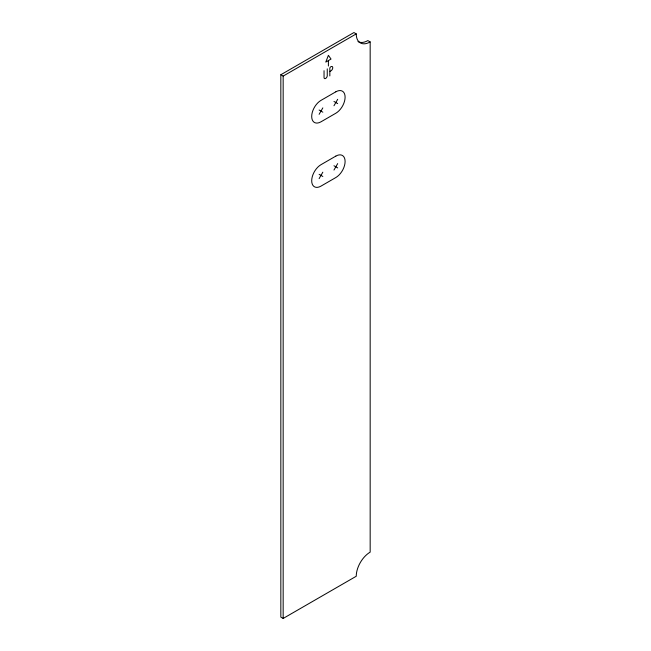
<?xml version="1.0" encoding="UTF-8"?>
<svg xmlns="http://www.w3.org/2000/svg" width="651" height="651" viewBox="0 0 651 651"><rect width="100%" height="100%" fill="white"/><g stroke="black" fill="none" stroke-linecap="round" stroke-linejoin="round"><path stroke-width="0.98" d="M319.12 114.316L322.831 107.887M333.971 105.747L337.682 99.31M319.12 178.618L322.831 172.189M333.971 170.041L337.682 163.613M280.833 74.743L353.924 32.55L356.243 33.893A19.685 11.368 -60 0 0 370.167 41.924L370.167 552.146A19.685 11.368 -60 0 0 356.243 576.257L283.161 618.45L280.833 617.107L280.833 74.743L283.161 76.086L356.243 33.893M328.218 60.689L325.769 62.097L328.397 55.319L331.025 59.062L328.397 60.576L328.397 66.036M330.016 71.382L330.968 70.829A2.531 1.465 -60 0 0 332.759 67.728A2.531 1.465 -60 0 0 330.968 66.695L330.7 66.858A1.229 0.708 -60 0 0 329.829 68.363L329.829 75.931M370.167 41.924L367.839 40.59A19.685 11.368 -60 0 1 358.001 41.566M333.971 101.458L337.682 103.599M319.12 110.027L322.831 112.175M333.971 165.753L337.682 167.901M319.12 174.33L322.831 176.47M327.25 68.843L327.25 75.662A2.27 1.31 -60 0 1 325.646 78.437A2.27 1.31 -60 0 1 324.043 77.51L324.043 70.699M283.161 76.086L283.161 618.45M335.826 91.815L320.976 100.384A13.126 7.576 -60 0 0 311.699 116.464A13.126 7.576 -60 0 0 320.976 121.818L335.826 113.241A13.126 7.576 -60 0 0 345.103 97.17A13.126 7.576 -60 0 0 335.826 91.815M335.826 156.11L320.976 164.687A13.126 7.576 -60 0 0 311.699 180.758A13.126 7.576 -60 0 0 320.976 186.121L335.826 177.544A13.126 7.576 -60 0 0 345.103 161.472A13.126 7.576 -60 0 0 335.826 156.11"/></g></svg>
